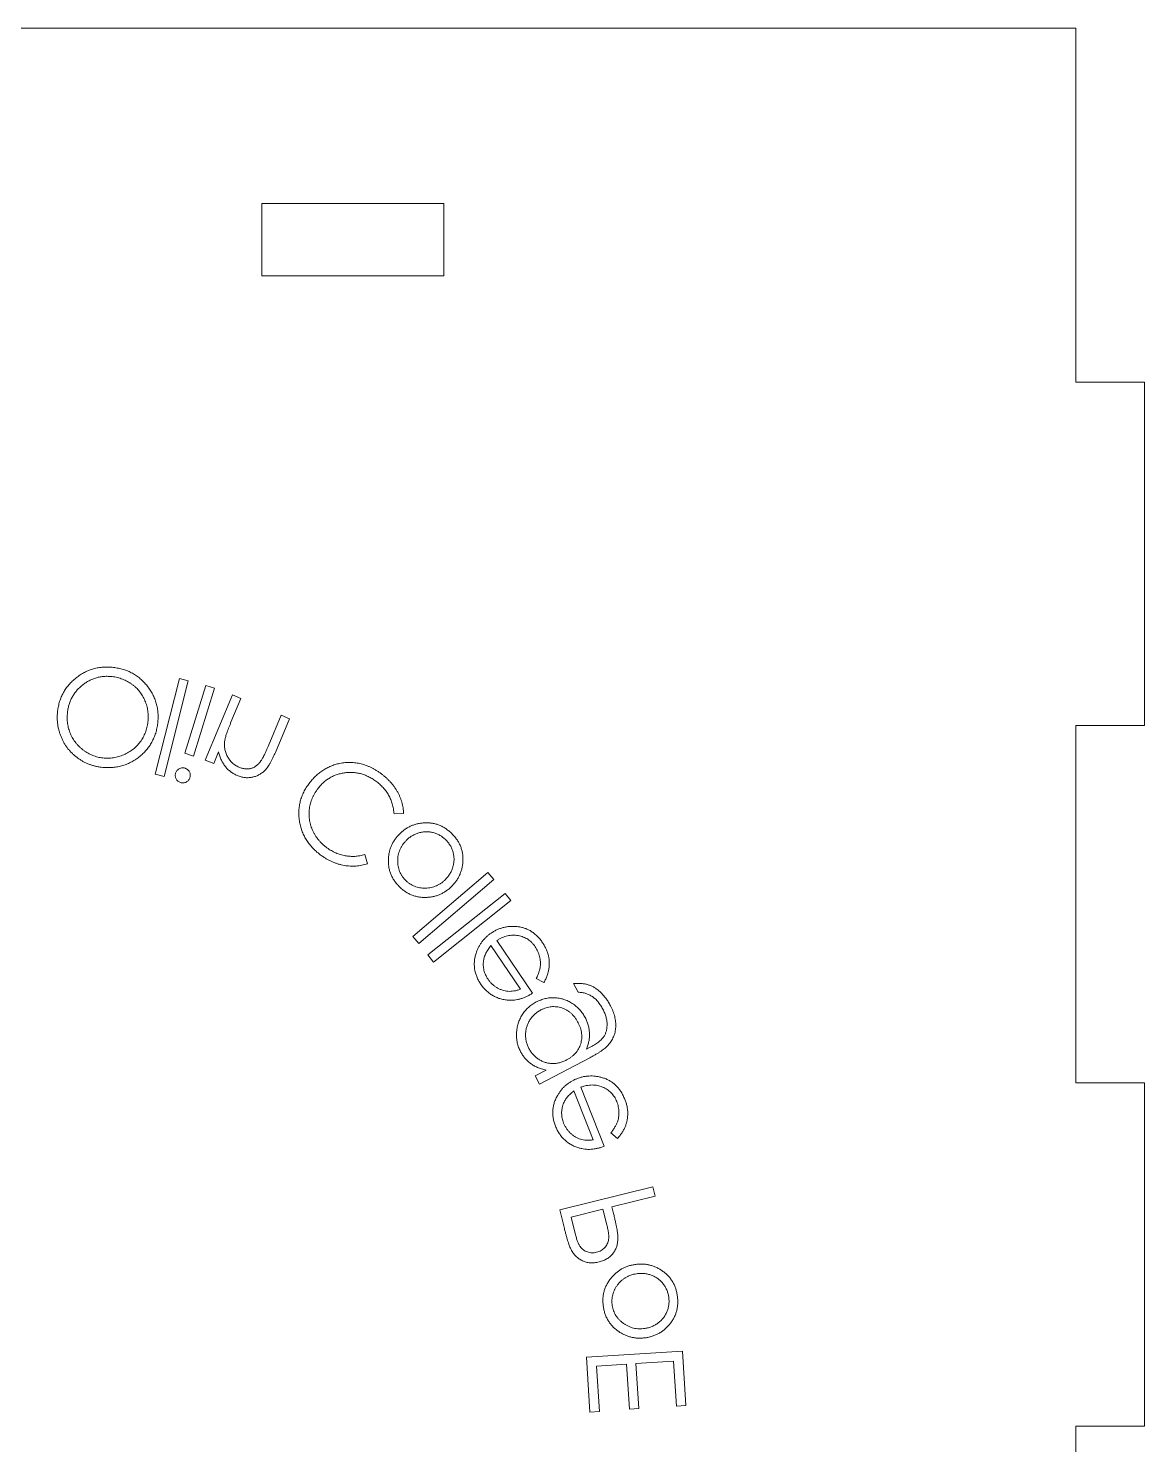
# Model space of a CAD drawing. Header units: inches. Extents: x 0 to 26.9, y 0 to 19.8.
# Drawn here: x 12.375 to 13.968, y 17.622 to 19.643 of the extents above; entities that cross this region are included whole.
import ezdxf

# ---------------------------------------------------------------- set-up
doc = ezdxf.new("R2010")
doc.units = ezdxf.units.IN
doc.header["$MEASUREMENT"] = 0

msp = doc.modelspace()

# ---------------------------------------------------------------- linework, layer by layer
at = {"color": 7, "linetype": 'Continuous', "lineweight": 15}
for p, q in [((10.8796, 19.6434), (13.8696, 19.6434)), ((13.8696, 19.1384), (13.8696, 19.6434)), ((12.9676, 19.3934), (12.7076, 19.3934)), ((12.7076, 19.3934), (12.7076, 19.2904)), ((12.9676, 19.2904), (12.9676, 19.3934)), ((12.7076, 19.2904), (12.9676, 19.2904)), ((13.9676, 19.1384), (13.8696, 19.1384)), ((13.9676, 18.6484), (13.9676, 19.1384)), ((13.8696, 18.6484), (13.9676, 18.6484)), ((13.8696, 18.1384), (13.8696, 18.6484)), ((12.5979, 18.6088), (12.6104, 18.6049)), ((13.1756, 18.189), (13.171, 18.1866)), ((13.9676, 18.1384), (13.8696, 18.1384)), ((13.9676, 17.6484), (13.9676, 18.1384)), ((13.8696, 17.6484), (13.9676, 17.6484)), ((13.8696, 17.1384), (13.8696, 17.6484))]:
    msp.add_line(p, q, dxfattribs=at)
at = {"color": 1, "linetype": 'Continuous', "lineweight": 15}
for p, q in [((12.5903, 18.7156), (12.5557, 18.579)), ((12.5684, 18.5758), (12.6029, 18.7124)), ((12.6029, 18.7124), (12.5903, 18.7156)), ((12.6277, 18.7055), (12.5979, 18.6088)), ((12.6104, 18.6049), (12.6402, 18.7016)), ((12.6402, 18.7016), (12.6277, 18.7055)), ((12.6662, 18.6921), (12.6271, 18.5991)), ((12.6638, 18.653), (12.6781, 18.6871)), ((12.6781, 18.6871), (12.6662, 18.6921)), ((12.7354, 18.663), (12.7168, 18.6186)), ((12.7272, 18.6101), (12.7473, 18.658)), ((12.7473, 18.658), (12.7354, 18.663)), ((12.6271, 18.5991), (12.6391, 18.5941)), ((12.6391, 18.5941), (12.6461, 18.6107)), ((12.5557, 18.579), (12.5684, 18.5758)), ((12.8966, 18.5224), (12.9102, 18.5227)), ((12.8586, 18.4512), (12.8547, 18.4643)), ((13.0302, 18.4387), (12.9234, 18.3471)), ((13.0387, 18.4288), (13.0302, 18.4387)), ((12.9319, 18.3372), (13.0387, 18.4288)), ((13.0552, 18.4089), (12.9446, 18.321)), ((12.9527, 18.3107), (13.0633, 18.3987)), ((13.0633, 18.3987), (13.0552, 18.4089)), ((12.9234, 18.3471), (12.9319, 18.3372)), ((13.0348, 18.3343), (13.0769, 18.2721)), ((13.0942, 18.2666), (13.0434, 18.3417)), ((12.9446, 18.321), (12.9527, 18.3107)), ((13.0994, 18.2873), (13.1103, 18.2815)), ((13.1528, 18.2804), (13.1594, 18.2678)), ((13.1042, 18.1368), (13.1759, 18.1743)), ((13.1137, 18.1566), (13.0981, 18.1484)), ((13.0981, 18.1484), (13.1042, 18.1368)), ((13.1964, 18.0479), (13.1631, 18.1323)), ((13.1531, 18.1269), (13.1807, 18.0571)), ((13.206, 18.0671), (13.2154, 18.059)), ((13.2658, 17.9902), (13.1329, 17.9571)), ((13.2691, 17.9769), (13.2658, 17.9902)), ((13.2073, 17.9615), (13.2691, 17.9769)), ((13.1329, 17.9571), (13.1395, 17.9306)), ((13.1491, 17.947), (13.1943, 17.9583)), ((13.1943, 17.9583), (13.2002, 17.9359)), ((13.2097, 17.952), (13.2073, 17.9615)), ((13.155, 17.9235), (13.1491, 17.947)), ((13.3081, 17.7557), (13.171, 17.7472)), ((13.171, 17.7472), (13.176, 17.6686)), ((13.313, 17.6778), (13.3081, 17.7557)), ((13.1854, 17.7343), (13.2282, 17.737)), ((13.1895, 17.6695), (13.1854, 17.7343)), ((13.2282, 17.737), (13.2323, 17.6727)), ((13.2417, 17.7378), (13.2954, 17.7412)), ((13.2457, 17.6736), (13.2417, 17.7378)), ((13.2954, 17.7412), (13.2995, 17.6769)), ((13.176, 17.6686), (13.1895, 17.6695)), ((13.2323, 17.6727), (13.2457, 17.6736)), ((13.2995, 17.6769), (13.313, 17.6778))]:
    msp.add_line(p, q, dxfattribs=at)
for points, knots in [([(12.4961, 18.7313), (12.4936, 18.7316), (12.4888, 18.732), (12.4815, 18.7318), (12.4745, 18.731), (12.4676, 18.7295), (12.4611, 18.7272), (12.4547, 18.7244), (12.4486, 18.7207), (12.4427, 18.7165), (12.4373, 18.7118), (12.4324, 18.7067), (12.4282, 18.7012), (12.4246, 18.6954), (12.4215, 18.6893), (12.4192, 18.6827), (12.4174, 18.6759), (12.4167, 18.6712), (12.4164, 18.6688)], [0, 0, 0, 0, 0.066102, 0.129866, 0.192529, 0.254009, 0.315165, 0.376601, 0.439404, 0.503686, 0.567914, 0.630199, 0.691145, 0.751705, 0.812033, 0.873157, 0.935789, 1, 1, 1, 1]), ([(12.4305, 18.6672), (12.4307, 18.6691), (12.4313, 18.673), (12.4328, 18.6786), (12.4347, 18.684), (12.4371, 18.689), (12.4401, 18.6938), (12.4435, 18.6982), (12.4474, 18.7024), (12.4518, 18.7062), (12.4565, 18.7096), (12.4614, 18.7125), (12.4665, 18.7148), (12.4717, 18.7166), (12.4771, 18.7179), (12.4827, 18.7186), (12.4884, 18.7187), (12.4922, 18.7184), (12.4942, 18.7182)], [0, 0, 0, 0, 0.065791, 0.129323, 0.191472, 0.252873, 0.31399, 0.375576, 0.438372, 0.502733, 0.567106, 0.629438, 0.690946, 0.751402, 0.81215, 0.873286, 0.935707, 1, 1, 1, 1]), ([(12.4942, 18.7182), (12.4955, 18.7181), (12.498, 18.7177), (12.5018, 18.7169), (12.5055, 18.7159), (12.5091, 18.7146), (12.5127, 18.7131), (12.516, 18.7114), (12.5194, 18.7095), (12.5225, 18.7072), (12.5256, 18.7049), (12.5284, 18.7024), (12.531, 18.6997), (12.5334, 18.6968), (12.5357, 18.6938), (12.5377, 18.6907), (12.5395, 18.6873), (12.5411, 18.6839), (12.5425, 18.6803), (12.5436, 18.6767), (12.5445, 18.673), (12.5452, 18.6692), (12.5456, 18.6654), (12.5457, 18.6615), (12.5456, 18.6575), (12.5454, 18.6549), (12.5452, 18.6535)], [0, 0, 0, 0, 0.042786, 0.085123, 0.126595, 0.168008, 0.209471, 0.250978, 0.292567, 0.334604, 0.376376, 0.417902, 0.458546, 0.499078, 0.539752, 0.580516, 0.621357, 0.662857, 0.704409, 0.745861, 0.787351, 0.828668, 0.870539, 0.913146, 0.956011, 1, 1, 1, 1]), ([(12.5593, 18.6519), (12.5595, 18.6544), (12.5599, 18.6592), (12.5597, 18.6664), (12.5589, 18.6733), (12.5573, 18.6801), (12.5551, 18.6866), (12.5522, 18.693), (12.5486, 18.6991), (12.5443, 18.7049), (12.5396, 18.7104), (12.5345, 18.7153), (12.529, 18.7195), (12.5231, 18.7231), (12.5169, 18.7262), (12.5103, 18.7285), (12.5033, 18.7303), (12.4985, 18.731), (12.4961, 18.7313)], [0, 0, 0, 0, 0.065264, 0.128305, 0.190124, 0.251198, 0.311948, 0.373268, 0.435833, 0.500063, 0.564415, 0.626839, 0.688158, 0.74888, 0.809797, 0.871579, 0.934872, 1, 1, 1, 1]), ([(12.4164, 18.6688), (12.4162, 18.6671), (12.4159, 18.6639), (12.4159, 18.6591), (12.416, 18.6544), (12.4165, 18.6497), (12.4174, 18.645), (12.4185, 18.6404), (12.42, 18.6359), (12.4217, 18.6314), (12.4237, 18.6271), (12.4259, 18.623), (12.4284, 18.619), (12.4312, 18.6153), (12.4342, 18.6117), (12.4374, 18.6084), (12.4409, 18.6053), (12.4445, 18.6023), (12.4484, 18.5997), (12.4524, 18.5972), (12.4565, 18.5951), (12.4607, 18.5933), (12.4651, 18.5918), (12.4696, 18.5905), (12.4741, 18.5895), (12.4773, 18.5891), (12.4788, 18.5889)], [0, 0, 0, 0, 0.043261, 0.085786, 0.127876, 0.169822, 0.211596, 0.253512, 0.295525, 0.338014, 0.380405, 0.422189, 0.463547, 0.504479, 0.545543, 0.586539, 0.627946, 0.669758, 0.711384, 0.752864, 0.793759, 0.834603, 0.875492, 0.916407, 0.958013, 1, 1, 1, 1]), ([(12.481, 18.6021), (12.4797, 18.6023), (12.4773, 18.6026), (12.4736, 18.6034), (12.47, 18.6044), (12.4665, 18.6057), (12.4631, 18.6072), (12.4598, 18.6089), (12.4565, 18.6109), (12.4533, 18.6132), (12.4503, 18.6156), (12.4475, 18.6181), (12.4448, 18.6208), (12.4424, 18.6237), (12.4401, 18.6267), (12.4381, 18.6299), (12.4363, 18.6332), (12.4347, 18.6367), (12.4333, 18.6402), (12.4321, 18.6439), (12.4312, 18.6476), (12.4306, 18.6514), (12.4302, 18.6552), (12.43, 18.6592), (12.4301, 18.6631), (12.4304, 18.6658), (12.4305, 18.6672)], [0, 0, 0, 0, 0.041133, 0.081834, 0.122302, 0.162985, 0.203542, 0.244634, 0.286293, 0.328615, 0.371088, 0.41293, 0.454155, 0.495275, 0.536114, 0.577256, 0.618463, 0.660133, 0.702023, 0.743643, 0.785436, 0.827317, 0.869358, 0.912138, 0.955534, 1, 1, 1, 1]), ([(12.4788, 18.5889), (12.4814, 18.5887), (12.4863, 18.5882), (12.4937, 18.5884), (12.5008, 18.5892), (12.5077, 18.5907), (12.5144, 18.5929), (12.5208, 18.5958), (12.527, 18.5994), (12.5328, 18.6035), (12.5382, 18.6083), (12.5431, 18.6134), (12.5474, 18.6189), (12.551, 18.6248), (12.554, 18.631), (12.5565, 18.6377), (12.5582, 18.6447), (12.5589, 18.6495), (12.5593, 18.6519)], [0, 0, 0, 0, 0.066621, 0.131023, 0.193647, 0.255153, 0.316302, 0.377689, 0.43986, 0.503302, 0.566872, 0.628519, 0.689382, 0.749701, 0.810299, 0.871788, 0.934982, 1, 1, 1, 1]), ([(12.5452, 18.6535), (12.5451, 18.6522), (12.5447, 18.6496), (12.5439, 18.6457), (12.5429, 18.642), (12.5417, 18.6384), (12.5402, 18.6349), (12.5385, 18.6315), (12.5366, 18.6283), (12.5344, 18.6251), (12.5321, 18.6222), (12.5296, 18.6194), (12.5269, 18.6168), (12.524, 18.6144), (12.521, 18.6122), (12.5178, 18.6101), (12.5144, 18.6083), (12.5109, 18.6066), (12.5072, 18.6052), (12.5036, 18.604), (12.4998, 18.603), (12.4961, 18.6024), (12.4924, 18.6019), (12.4886, 18.6017), (12.4848, 18.6018), (12.4822, 18.602), (12.481, 18.6021)], [0, 0, 0, 0, 0.043856, 0.086668, 0.128906, 0.170748, 0.212078, 0.253019, 0.294198, 0.335339, 0.376459, 0.417213, 0.457928, 0.49862, 0.539651, 0.581214, 0.623068, 0.666002, 0.708895, 0.751336, 0.792992, 0.834312, 0.875594, 0.916709, 0.958267, 1, 1, 1, 1]), ([(12.6549, 18.6269), (12.655, 18.6276), (12.6553, 18.6291), (12.6559, 18.6315), (12.6567, 18.6343), (12.6577, 18.6374), (12.659, 18.6408), (12.6604, 18.6446), (12.662, 18.6487), (12.6632, 18.6515), (12.6638, 18.653)], [0, 0, 0, 0, 0.076915, 0.167209, 0.27075, 0.389393, 0.520998, 0.666546, 0.825595, 1, 1, 1, 1]), ([(12.6752, 18.589), (12.6743, 18.5894), (12.6725, 18.5902), (12.67, 18.5917), (12.6677, 18.5933), (12.6656, 18.5952), (12.6636, 18.5972), (12.6618, 18.5994), (12.6602, 18.6018), (12.6587, 18.6044), (12.6574, 18.6071), (12.6564, 18.6098), (12.6556, 18.6126), (12.6549, 18.6154), (12.6546, 18.6183), (12.6544, 18.6211), (12.6546, 18.624), (12.6548, 18.626), (12.6549, 18.6269)], [0, 0, 0, 0, 0.063142, 0.124609, 0.185901, 0.246481, 0.307423, 0.369194, 0.431768, 0.49654, 0.561727, 0.625426, 0.6877, 0.749699, 0.811594, 0.873811, 0.936357, 1, 1, 1, 1]), ([(12.7168, 18.6186), (12.7162, 18.6173), (12.7152, 18.6149), (12.7136, 18.6114), (12.7122, 18.6083), (12.7109, 18.6055), (12.7096, 18.6031), (12.7085, 18.601), (12.7074, 18.5992), (12.7067, 18.5982), (12.7064, 18.5978)], [0, 0, 0, 0, 0.179231, 0.342196, 0.489356, 0.622539, 0.739607, 0.840999, 0.92763, 1, 1, 1, 1]), ([(12.6461, 18.6107), (12.6466, 18.6087), (12.6477, 18.6048), (12.65, 18.5992), (12.6527, 18.5942), (12.6558, 18.5897), (12.6594, 18.5857), (12.6635, 18.5823), (12.668, 18.5793), (12.6712, 18.5778), (12.6729, 18.577)], [0, 0, 0, 0, 0.140639, 0.273097, 0.399953, 0.521779, 0.640843, 0.759117, 0.877744, 1, 1, 1, 1]), ([(12.6729, 18.577), (12.6746, 18.5764), (12.678, 18.5751), (12.6833, 18.5741), (12.6885, 18.5738), (12.6937, 18.5744), (12.6986, 18.5757), (12.7033, 18.5777), (12.7077, 18.5804), (12.7111, 18.5832), (12.7136, 18.5859), (12.7155, 18.5883), (12.7174, 18.5911), (12.7194, 18.5941), (12.7213, 18.5976), (12.7233, 18.6015), (12.7252, 18.6057), (12.7265, 18.6086), (12.7272, 18.6101)], [0, 0, 0, 0, 0.07603, 0.149198, 0.220666, 0.292344, 0.363359, 0.433365, 0.50328, 0.57514, 0.61367, 0.655891, 0.702091, 0.753034, 0.80791, 0.867336, 0.931268, 1, 1, 1, 1]), ([(12.7064, 18.5978), (12.7059, 18.5971), (12.7049, 18.5958), (12.7033, 18.594), (12.7017, 18.5924), (12.6999, 18.591), (12.6982, 18.5897), (12.6963, 18.5887), (12.6945, 18.5878), (12.6925, 18.5872), (12.6905, 18.5868), (12.6885, 18.5865), (12.6864, 18.5864), (12.6842, 18.5866), (12.682, 18.5869), (12.6798, 18.5874), (12.6775, 18.5881), (12.6759, 18.5887), (12.6752, 18.589)], [0, 0, 0, 0, 0.070655, 0.138414, 0.202904, 0.265301, 0.325852, 0.384662, 0.442682, 0.499673, 0.557244, 0.614899, 0.673751, 0.734276, 0.79629, 0.861603, 0.929072, 1, 1, 1, 1]), ([(12.5848, 18.5805), (12.5846, 18.5798), (12.5843, 18.5784), (12.5843, 18.5763), (12.5847, 18.5742), (12.5855, 18.5722), (12.5867, 18.5704), (12.5881, 18.5689), (12.5899, 18.5678), (12.5912, 18.5673), (12.5918, 18.567)], [0, 0, 0, 0, 0.1277978, 0.2504944, 0.3744643, 0.5035267, 0.6313244, 0.7534289, 0.874684, 1, 1, 1, 1]), ([(12.5982, 18.5876), (12.5975, 18.5878), (12.5961, 18.5881), (12.594, 18.5881), (12.592, 18.5877), (12.59, 18.5868), (12.5882, 18.5857), (12.5867, 18.5842), (12.5855, 18.5825), (12.585, 18.5812), (12.5848, 18.5805)], [0, 0, 0, 0, 0.1262243, 0.2471888, 0.3705699, 0.4993225, 0.627696, 0.7503504, 0.8737864, 1, 1, 1, 1]), ([(12.6053, 18.5742), (12.6055, 18.5749), (12.6058, 18.5762), (12.6058, 18.5783), (12.6054, 18.5804), (12.6046, 18.5823), (12.6034, 18.5841), (12.6019, 18.5857), (12.6001, 18.5868), (12.5988, 18.5873), (12.5982, 18.5876)], [0, 0, 0, 0, 0.126178, 0.247859, 0.370581, 0.497268, 0.626468, 0.750071, 0.872859, 1, 1, 1, 1]), ([(12.8172, 18.5939), (12.815, 18.5934), (12.8108, 18.5922), (12.8047, 18.5899), (12.7989, 18.587), (12.7933, 18.5835), (12.7881, 18.5795), (12.7832, 18.575), (12.7785, 18.57), (12.7757, 18.5663), (12.7743, 18.5644)], [0, 0, 0, 0, 0.124564, 0.247079, 0.369111, 0.490735, 0.614056, 0.738948, 0.867537, 1, 1, 1, 1]), ([(12.7868, 18.5569), (12.788, 18.5585), (12.7905, 18.5618), (12.7946, 18.5661), (12.799, 18.5699), (12.8037, 18.5731), (12.8087, 18.5759), (12.814, 18.5781), (12.8195, 18.5798), (12.8253, 18.5809), (12.8312, 18.5816), (12.8371, 18.5815), (12.8429, 18.581), (12.8486, 18.5798), (12.8543, 18.578), (12.8598, 18.5756), (12.8653, 18.5727), (12.8688, 18.5703), (12.8705, 18.569)], [0, 0, 0, 0, 0.065282, 0.128041, 0.189247, 0.249423, 0.309319, 0.369583, 0.430558, 0.49318, 0.556229, 0.618025, 0.67912, 0.740549, 0.802801, 0.866237, 0.931853, 1, 1, 1, 1]), ([(12.8775, 18.5801), (12.8763, 18.581), (12.8739, 18.5827), (12.8702, 18.585), (12.8665, 18.5871), (12.8628, 18.5889), (12.859, 18.5906), (12.8553, 18.592), (12.8515, 18.5932), (12.8478, 18.5942), (12.844, 18.5949), (12.8402, 18.5954), (12.8364, 18.5958), (12.8326, 18.5959), (12.8287, 18.5957), (12.8249, 18.5953), (12.821, 18.5948), (12.8185, 18.5942), (12.8172, 18.5939)], [0, 0, 0, 0, 0.06969, 0.13747, 0.203809, 0.269148, 0.332727, 0.395038, 0.456529, 0.517368, 0.577513, 0.63757, 0.697158, 0.756846, 0.816692, 0.877342, 0.938248, 1, 1, 1, 1]), ([(12.9102, 18.5227), (12.9101, 18.5241), (12.9099, 18.5268), (12.9094, 18.5309), (12.9086, 18.5349), (12.9076, 18.5389), (12.9063, 18.5428), (12.9049, 18.5467), (12.9032, 18.5505), (12.9012, 18.5542), (12.899, 18.5578), (12.8966, 18.5614), (12.894, 18.5648), (12.8911, 18.5681), (12.888, 18.5713), (12.8848, 18.5744), (12.8812, 18.5773), (12.8787, 18.5792), (12.8775, 18.5801)], [0, 0, 0, 0, 0.060723, 0.120658, 0.180469, 0.240302, 0.299971, 0.360109, 0.420885, 0.482592, 0.544513, 0.606925, 0.67017, 0.733808, 0.798185, 0.86421, 0.931562, 1, 1, 1, 1]), ([(12.5918, 18.567), (12.5925, 18.5668), (12.5939, 18.5665), (12.596, 18.5665), (12.5981, 18.5669), (12.6001, 18.5677), (12.6019, 18.5689), (12.6034, 18.5704), (12.6046, 18.5722), (12.6051, 18.5735), (12.6053, 18.5742)], [0, 0, 0, 0, 0.127135, 0.249195, 0.371364, 0.499757, 0.628399, 0.751153, 0.873409, 1, 1, 1, 1]), ([(12.7743, 18.5644), (12.7729, 18.5624), (12.7701, 18.5583), (12.7668, 18.552), (12.7641, 18.5455), (12.7622, 18.5388), (12.761, 18.532), (12.7605, 18.525), (12.7607, 18.5179), (12.7616, 18.5107), (12.7632, 18.5036), (12.7655, 18.4968), (12.7684, 18.4903), (12.7719, 18.4841), (12.7762, 18.4783), (12.7811, 18.4728), (12.7865, 18.4676), (12.7906, 18.4645), (12.7927, 18.4629)], [0, 0, 0, 0, 0.0644979, 0.1265443, 0.1874052, 0.2473752, 0.3071157, 0.3676093, 0.4288842, 0.4921555, 0.5555008, 0.61758, 0.6792321, 0.7406713, 0.8029847, 0.8665594, 0.9321924, 1, 1, 1, 1]), ([(12.8008, 18.4739), (12.7997, 18.4747), (12.7975, 18.4763), (12.7945, 18.4789), (12.7917, 18.4817), (12.7891, 18.4847), (12.7866, 18.4878), (12.7845, 18.4911), (12.7824, 18.4945), (12.7806, 18.4981), (12.7791, 18.5017), (12.7778, 18.5054), (12.7767, 18.5091), (12.776, 18.5129), (12.7754, 18.5166), (12.7752, 18.5204), (12.7752, 18.5242), (12.7754, 18.528), (12.7759, 18.5318), (12.7767, 18.5356), (12.7777, 18.5393), (12.779, 18.5429), (12.7806, 18.5465), (12.7824, 18.5501), (12.7845, 18.5535), (12.786, 18.5558), (12.7868, 18.5569)], [0, 0, 0, 0, 0.043339, 0.086256, 0.12842, 0.170534, 0.21234, 0.254097, 0.296437, 0.338888, 0.381328, 0.423039, 0.463903, 0.504414, 0.544739, 0.585058, 0.625646, 0.666225, 0.707076, 0.74788, 0.788528, 0.82977, 0.871162, 0.913322, 0.956234, 1, 1, 1, 1]), ([(12.8705, 18.569), (12.8724, 18.5676), (12.8761, 18.5648), (12.881, 18.5599), (12.8853, 18.5546), (12.8889, 18.549), (12.8918, 18.5429), (12.8941, 18.5364), (12.8957, 18.5295), (12.8963, 18.5248), (12.8966, 18.5224)], [0, 0, 0, 0, 0.12872, 0.253063, 0.374921, 0.4956, 0.61711, 0.740653, 0.867693, 1, 1, 1, 1]), ([(12.9789, 18.4941), (12.9776, 18.4954), (12.9748, 18.498), (12.9704, 18.5013), (12.9659, 18.5041), (12.9611, 18.5062), (12.9562, 18.5079), (12.9512, 18.509), (12.946, 18.5096), (12.9407, 18.5096), (12.9354, 18.5092), (12.9303, 18.5083), (12.9254, 18.5069), (12.9207, 18.5052), (12.9162, 18.5029), (12.9119, 18.5002), (12.9079, 18.4971), (12.9054, 18.4947), (12.9041, 18.4935)], [0, 0, 0, 0, 0.068381, 0.133988, 0.197631, 0.259805, 0.321366, 0.383265, 0.445667, 0.509561, 0.573256, 0.635288, 0.696139, 0.75592, 0.815873, 0.876156, 0.937191, 1, 1, 1, 1]), ([(12.9138, 18.4844), (12.9151, 18.4856), (12.9177, 18.4881), (12.9222, 18.4911), (12.9269, 18.4935), (12.9319, 18.4953), (12.9371, 18.4965), (12.9423, 18.497), (12.9475, 18.4967), (12.9525, 18.4957), (12.9574, 18.494), (12.962, 18.4918), (12.9664, 18.4889), (12.9689, 18.4865), (12.9702, 18.4853)], [0, 0, 0, 0, 0.086184, 0.170435, 0.254656, 0.33989, 0.424604, 0.506922, 0.588333, 0.66995, 0.751863, 0.83314, 0.915459, 1, 1, 1, 1]), ([(12.9041, 18.4935), (12.903, 18.4923), (12.9006, 18.4898), (12.8976, 18.4857), (12.8949, 18.4815), (12.8928, 18.4771), (12.891, 18.4725), (12.8897, 18.4677), (12.8888, 18.4628), (12.8886, 18.4594), (12.8884, 18.4577)], [0, 0, 0, 0, 0.129311, 0.255555, 0.379335, 0.501179, 0.623744, 0.74662, 0.871736, 1, 1, 1, 1]), ([(12.9131, 18.4274), (12.9122, 18.4283), (12.9104, 18.4302), (12.908, 18.4333), (12.906, 18.4366), (12.9044, 18.4401), (12.9032, 18.4437), (12.9023, 18.4475), (12.9018, 18.4514), (12.9016, 18.4555), (12.9018, 18.4596), (12.9024, 18.4636), (12.9034, 18.4674), (12.9047, 18.4711), (12.9065, 18.4747), (12.9085, 18.4781), (12.911, 18.4813), (12.9129, 18.4833), (12.9138, 18.4844)], [0, 0, 0, 0, 0.062971, 0.124072, 0.184614, 0.244305, 0.30439, 0.365508, 0.427782, 0.492728, 0.557807, 0.620997, 0.68326, 0.745181, 0.807157, 0.870027, 0.93401, 1, 1, 1, 1]), ([(12.9702, 18.4853), (12.9715, 18.484), (12.9739, 18.4815), (12.9768, 18.4772), (12.9791, 18.4726), (12.9808, 18.4677), (12.9819, 18.4627), (12.9822, 18.4576), (12.9819, 18.4524), (12.9807, 18.4472), (12.979, 18.4421), (12.9766, 18.4373), (12.9737, 18.4329), (12.9713, 18.4302), (12.97, 18.4289)], [0, 0, 0, 0, 0.084377, 0.166365, 0.247891, 0.329842, 0.41168, 0.492598, 0.575036, 0.659746, 0.745195, 0.829277, 0.91384, 1, 1, 1, 1]), ([(12.9793, 18.4194), (12.9805, 18.4207), (12.9828, 18.4232), (12.9859, 18.4273), (12.9885, 18.4316), (12.9907, 18.4361), (12.9924, 18.4409), (12.9937, 18.4458), (12.9945, 18.4509), (12.9949, 18.4562), (12.9948, 18.4615), (12.9942, 18.4667), (12.993, 18.4717), (12.9912, 18.4766), (12.989, 18.4813), (12.9862, 18.4858), (12.9828, 18.4901), (12.9803, 18.4928), (12.9789, 18.4941)], [0, 0, 0, 0, 0.062847, 0.124033, 0.18435, 0.244229, 0.304119, 0.364984, 0.427263, 0.491142, 0.555105, 0.617762, 0.679518, 0.741142, 0.803268, 0.866583, 0.931938, 1, 1, 1, 1]), ([(12.7927, 18.4629), (12.794, 18.462), (12.7966, 18.4602), (12.8006, 18.4578), (12.8046, 18.4556), (12.8087, 18.4537), (12.8128, 18.4521), (12.8169, 18.4507), (12.8211, 18.4496), (12.8254, 18.4487), (12.8296, 18.4481), (12.8338, 18.4478), (12.8381, 18.4477), (12.8422, 18.4479), (12.8464, 18.4483), (12.8505, 18.449), (12.8546, 18.4499), (12.8572, 18.4508), (12.8586, 18.4512)], [0, 0, 0, 0, 0.068267, 0.135296, 0.200716, 0.265287, 0.329216, 0.392163, 0.454359, 0.516584, 0.578176, 0.639359, 0.699616, 0.759422, 0.819217, 0.879055, 0.939243, 1, 1, 1, 1]), ([(12.8547, 18.4643), (12.8535, 18.464), (12.8512, 18.4633), (12.8476, 18.4626), (12.8441, 18.462), (12.8406, 18.4617), (12.8371, 18.4616), (12.8337, 18.4617), (12.8302, 18.462), (12.8268, 18.4625), (12.8234, 18.4632), (12.82, 18.4641), (12.8167, 18.4653), (12.8134, 18.4666), (12.8102, 18.4681), (12.807, 18.4698), (12.8039, 18.4717), (12.8018, 18.4731), (12.8008, 18.4739)], [0, 0, 0, 0, 0.064308, 0.12789, 0.190089, 0.252016, 0.313269, 0.374342, 0.435768, 0.49688, 0.558347, 0.619713, 0.68118, 0.743631, 0.806228, 0.869865, 0.934058, 1, 1, 1, 1]), ([(12.8884, 18.4577), (12.8884, 18.4558), (12.8884, 18.4521), (12.8889, 18.4467), (12.8901, 18.4414), (12.8918, 18.4364), (12.894, 18.4315), (12.8969, 18.4269), (12.9002, 18.4224), (12.9028, 18.4197), (12.9042, 18.4183)], [0, 0, 0, 0, 0.128687, 0.253413, 0.375636, 0.496321, 0.618331, 0.741878, 0.868672, 1, 1, 1, 1]), ([(12.9042, 18.4183), (12.9056, 18.417), (12.9083, 18.4144), (12.9128, 18.4112), (12.9175, 18.4084), (12.9223, 18.4062), (12.9274, 18.4046), (12.9326, 18.4035), (12.9381, 18.403), (12.9418, 18.4031), (12.9436, 18.4032)], [0, 0, 0, 0, 0.13127, 0.257777, 0.381348, 0.503137, 0.624071, 0.746656, 0.871464, 1, 1, 1, 1]), ([(12.97, 18.4289), (12.969, 18.4279), (12.9671, 18.426), (12.9638, 18.4235), (12.9604, 18.4214), (12.9569, 18.4197), (12.9532, 18.4183), (12.9494, 18.4172), (12.9454, 18.4166), (12.9413, 18.4164), (12.9373, 18.4164), (12.9333, 18.4169), (12.9295, 18.4177), (12.9259, 18.4189), (12.9224, 18.4205), (12.9191, 18.4224), (12.916, 18.4247), (12.9141, 18.4265), (12.9131, 18.4274)], [0, 0, 0, 0, 0.066413, 0.130284, 0.19291, 0.255165, 0.316853, 0.379388, 0.442877, 0.507954, 0.573012, 0.635516, 0.69647, 0.756488, 0.816212, 0.876293, 0.937635, 1, 1, 1, 1]), ([(12.9436, 18.4032), (12.9453, 18.4033), (12.9487, 18.4036), (12.9536, 18.4045), (12.9584, 18.4059), (12.963, 18.4078), (12.9674, 18.41), (12.9715, 18.4127), (12.9756, 18.4158), (12.978, 18.4182), (12.9793, 18.4194)], [0, 0, 0, 0, 0.12784, 0.252908, 0.375665, 0.498148, 0.620075, 0.744063, 0.870328, 1, 1, 1, 1]), ([(13.1084, 18.3385), (13.1073, 18.3401), (13.105, 18.3433), (13.1012, 18.3475), (13.0971, 18.3513), (13.0928, 18.3544), (13.0883, 18.357), (13.0836, 18.3591), (13.0786, 18.3605), (13.0734, 18.3614), (13.0682, 18.3618), (13.0631, 18.3618), (13.0581, 18.3613), (13.0532, 18.3604), (13.0485, 18.359), (13.044, 18.3572), (13.0395, 18.3551), (13.0367, 18.3532), (13.0353, 18.3523)], [0, 0, 0, 0, 0.07208, 0.140613, 0.206224, 0.269941, 0.332237, 0.393955, 0.45594, 0.519371, 0.582315, 0.643604, 0.703687, 0.762581, 0.821434, 0.880101, 0.939298, 1, 1, 1, 1]), ([(13.0353, 18.3523), (13.034, 18.3514), (13.0315, 18.3496), (13.028, 18.3466), (13.0248, 18.3433), (13.0219, 18.3398), (13.0193, 18.336), (13.0171, 18.3321), (13.0151, 18.3279), (13.0141, 18.3249), (13.0135, 18.3234)], [0, 0, 0, 0, 0.128441, 0.254042, 0.377262, 0.500654, 0.62347, 0.746643, 0.871887, 1, 1, 1, 1]), ([(13.0242, 18.3129), (13.0243, 18.3137), (13.0246, 18.3155), (13.0253, 18.3181), (13.0263, 18.3208), (13.0275, 18.3235), (13.029, 18.3262), (13.0307, 18.3289), (13.0326, 18.3317), (13.0341, 18.3334), (13.0348, 18.3343)], [0, 0, 0, 0, 0.109085, 0.221257, 0.337368, 0.458074, 0.584066, 0.717039, 0.854987, 1, 1, 1, 1]), ([(13.0434, 18.3417), (13.0447, 18.3425), (13.0471, 18.3439), (13.0508, 18.3457), (13.0546, 18.3472), (13.0583, 18.3483), (13.0621, 18.3489), (13.0659, 18.3492), (13.0698, 18.3491), (13.0736, 18.3486), (13.0774, 18.3478), (13.0809, 18.3466), (13.0843, 18.3452), (13.0875, 18.3434), (13.0904, 18.3412), (13.0931, 18.3387), (13.0957, 18.3359), (13.0972, 18.3338), (13.098, 18.3327)], [0, 0, 0, 0, 0.0699729, 0.1371977, 0.2018636, 0.2657459, 0.3279008, 0.3898034, 0.4514591, 0.514478, 0.5771473, 0.6377262, 0.6968976, 0.7561299, 0.8153419, 0.8751625, 0.9364658, 1, 1, 1, 1]), ([(13.1103, 18.2815), (13.1112, 18.2832), (13.1129, 18.2865), (13.115, 18.2916), (13.1165, 18.2965), (13.1175, 18.3013), (13.118, 18.3061), (13.1181, 18.3108), (13.1177, 18.3154), (13.1168, 18.3201), (13.1155, 18.3247), (13.1136, 18.3293), (13.1113, 18.334), (13.1094, 18.3369), (13.1084, 18.3385)], [0, 0, 0, 0, 0.095505, 0.185624, 0.27053, 0.351379, 0.429861, 0.507764, 0.585095, 0.663018, 0.742258, 0.824441, 0.910335, 1, 1, 1, 1]), ([(13.0135, 18.3234), (13.013, 18.3215), (13.0119, 18.3178), (13.0111, 18.3121), (13.0109, 18.3065), (13.0114, 18.3009), (13.0125, 18.2954), (13.0144, 18.2901), (13.0169, 18.2847), (13.019, 18.2814), (13.0201, 18.2796)], [0, 0, 0, 0, 0.128907, 0.253497, 0.374931, 0.495562, 0.616358, 0.7399, 0.866997, 1, 1, 1, 1]), ([(13.098, 18.3327), (13.0986, 18.3316), (13.1, 18.3295), (13.1017, 18.3261), (13.1031, 18.3225), (13.1042, 18.3188), (13.1049, 18.3151), (13.1054, 18.3115), (13.1055, 18.308), (13.1052, 18.3045), (13.1045, 18.3008), (13.1033, 18.2967), (13.1016, 18.2921), (13.1002, 18.289), (13.0994, 18.2873)], [0, 0, 0, 0, 0.079944, 0.15922, 0.239198, 0.319735, 0.399244, 0.474877, 0.548267, 0.619597, 0.696065, 0.784165, 0.885722, 1, 1, 1, 1]), ([(13.0306, 18.2864), (13.0299, 18.2875), (13.0286, 18.2895), (13.027, 18.2926), (13.0257, 18.2959), (13.0248, 18.2992), (13.0241, 18.3025), (13.0238, 18.3059), (13.0238, 18.3094), (13.024, 18.3117), (13.0242, 18.3129)], [0, 0, 0, 0, 0.130493, 0.258377, 0.382526, 0.504713, 0.627381, 0.749772, 0.873874, 1, 1, 1, 1]), ([(13.0201, 18.2796), (13.0213, 18.2779), (13.0237, 18.2746), (13.0279, 18.2702), (13.0323, 18.2663), (13.0371, 18.2631), (13.0422, 18.2605), (13.0476, 18.2585), (13.0534, 18.2571), (13.0574, 18.2567), (13.0594, 18.2565)], [0, 0, 0, 0, 0.133296, 0.26041, 0.38386, 0.504939, 0.625068, 0.746487, 0.870927, 1, 1, 1, 1]), ([(13.0769, 18.2721), (13.0753, 18.2716), (13.0722, 18.2705), (13.0675, 18.2695), (13.0631, 18.269), (13.059, 18.269), (13.0549, 18.2696), (13.051, 18.2707), (13.0471, 18.2723), (13.0432, 18.2743), (13.0396, 18.2768), (13.0362, 18.2796), (13.0331, 18.2828), (13.0314, 18.2852), (13.0306, 18.2864)], [0, 0, 0, 0, 0.097116, 0.187195, 0.27039, 0.348502, 0.423968, 0.501483, 0.581103, 0.664344, 0.74849, 0.831976, 0.915646, 1, 1, 1, 1]), ([(13.2053, 18.2486), (13.2043, 18.2505), (13.2023, 18.2541), (13.1989, 18.2591), (13.1952, 18.2637), (13.1913, 18.2677), (13.1872, 18.2712), (13.1831, 18.2741), (13.1789, 18.2764), (13.1745, 18.2782), (13.1698, 18.2795), (13.1647, 18.2802), (13.1589, 18.2806), (13.1549, 18.2804), (13.1528, 18.2804)], [0, 0, 0, 0, 0.097336, 0.189803, 0.278779, 0.364462, 0.446087, 0.52269, 0.595854, 0.665701, 0.737586, 0.816832, 0.904102, 1, 1, 1, 1]), ([(13.0594, 18.2565), (13.0609, 18.2564), (13.0638, 18.2563), (13.0682, 18.2566), (13.0726, 18.2572), (13.0769, 18.2583), (13.0813, 18.2598), (13.0856, 18.2616), (13.09, 18.2639), (13.0928, 18.2657), (13.0942, 18.2666)], [0, 0, 0, 0, 0.118687, 0.23769, 0.357265, 0.478361, 0.602373, 0.730246, 0.862201, 1, 1, 1, 1]), ([(13.0994, 18.2539), (13.0984, 18.2533), (13.0963, 18.2522), (13.0935, 18.2503), (13.0907, 18.2483), (13.0881, 18.246), (13.0857, 18.2437), (13.0834, 18.2411), (13.0813, 18.2384), (13.0793, 18.2355), (13.0775, 18.2325), (13.076, 18.2294), (13.0746, 18.2263), (13.0735, 18.223), (13.0726, 18.2197), (13.0719, 18.2163), (13.0715, 18.2129), (13.0712, 18.2093), (13.0712, 18.2058), (13.0714, 18.2024), (13.0717, 18.199), (13.0724, 18.1956), (13.0732, 18.1923), (13.0743, 18.1891), (13.0755, 18.186), (13.0766, 18.184), (13.0771, 18.1829)], [0, 0, 0, 0, 0.042307, 0.08414, 0.125786, 0.166888, 0.208056, 0.249472, 0.291318, 0.333434, 0.375656, 0.417537, 0.458834, 0.500432, 0.541982, 0.583457, 0.625911, 0.668617, 0.711447, 0.753368, 0.79481, 0.835937, 0.876907, 0.917752, 0.958542, 1, 1, 1, 1]), ([(13.1693, 18.2316), (13.1687, 18.2326), (13.1676, 18.2347), (13.1657, 18.2375), (13.1637, 18.2403), (13.1615, 18.2429), (13.1591, 18.2453), (13.1565, 18.2476), (13.1538, 18.2497), (13.1509, 18.2517), (13.1479, 18.2536), (13.1449, 18.2551), (13.1418, 18.2565), (13.1386, 18.2577), (13.1354, 18.2586), (13.1321, 18.2593), (13.1288, 18.2597), (13.1255, 18.26), (13.1221, 18.26), (13.1188, 18.2598), (13.1154, 18.2594), (13.1122, 18.2587), (13.1089, 18.2578), (13.1057, 18.2567), (13.1025, 18.2554), (13.1004, 18.2544), (13.0994, 18.2539)], [0, 0, 0, 0, 0.0424776, 0.0847815, 0.1264664, 0.1683577, 0.2099878, 0.2519118, 0.2945653, 0.337491, 0.3805019, 0.4224259, 0.464056, 0.5049663, 0.5460105, 0.586753, 0.6277177, 0.6689327, 0.7099978, 0.7509081, 0.7918338, 0.8327092, 0.8737353, 0.9150389, 0.9573211, 1, 1, 1, 1]), ([(13.1594, 18.2678), (13.1613, 18.2677), (13.165, 18.2674), (13.1703, 18.2661), (13.1752, 18.2642), (13.1789, 18.262), (13.1817, 18.2599), (13.1838, 18.2582), (13.1857, 18.2562), (13.1876, 18.2541), (13.1894, 18.2517), (13.1912, 18.2492), (13.1929, 18.2465), (13.1939, 18.2446), (13.1944, 18.2436)], [0, 0, 0, 0, 0.12594, 0.245646, 0.361985, 0.476874, 0.535393, 0.595431, 0.656669, 0.720585, 0.786403, 0.854788, 0.925931, 1, 1, 1, 1]), ([(13.089, 18.1873), (13.0882, 18.1889), (13.0867, 18.1922), (13.0851, 18.1974), (13.0843, 18.2027), (13.0841, 18.2081), (13.0846, 18.2134), (13.0858, 18.2186), (13.0877, 18.2236), (13.0903, 18.2282), (13.0935, 18.2326), (13.0972, 18.2365), (13.1014, 18.2398), (13.1045, 18.2416), (13.1061, 18.2425)], [0, 0, 0, 0, 0.085268, 0.168345, 0.25117, 0.335165, 0.418707, 0.501157, 0.582833, 0.666497, 0.750176, 0.833116, 0.9155, 1, 1, 1, 1]), ([(13.1061, 18.2425), (13.1073, 18.2431), (13.1097, 18.2443), (13.1135, 18.2456), (13.1172, 18.2466), (13.1209, 18.2472), (13.1247, 18.2473), (13.1284, 18.2471), (13.1321, 18.2465), (13.1358, 18.2454), (13.1394, 18.2441), (13.1429, 18.2424), (13.1461, 18.2402), (13.1491, 18.2379), (13.1519, 18.235), (13.1545, 18.232), (13.1569, 18.2285), (13.1583, 18.226), (13.159, 18.2247)], [0, 0, 0, 0, 0.06524, 0.128537, 0.189847, 0.249783, 0.309266, 0.368672, 0.428677, 0.490357, 0.552214, 0.613682, 0.6746, 0.736062, 0.798814, 0.863251, 0.93013, 1, 1, 1, 1]), ([(13.1944, 18.2436), (13.1949, 18.2427), (13.1959, 18.2407), (13.1972, 18.2378), (13.1982, 18.235), (13.1991, 18.2322), (13.1997, 18.2294), (13.2002, 18.2267), (13.2005, 18.224), (13.2005, 18.2205), (13.2002, 18.2164), (13.1993, 18.2117), (13.1977, 18.2075), (13.1959, 18.2044), (13.194, 18.202), (13.1923, 18.2002), (13.1903, 18.1984), (13.188, 18.1966), (13.1853, 18.1947), (13.1824, 18.1929), (13.1791, 18.1909), (13.1768, 18.1897), (13.1756, 18.189)], [0, 0, 0, 0, 0.049267, 0.096456, 0.141908, 0.186105, 0.228574, 0.270121, 0.310912, 0.350304, 0.4258, 0.495881, 0.562409, 0.626729, 0.660305, 0.697108, 0.737452, 0.781955, 0.829992, 0.882472, 0.939311, 1, 1, 1, 1]), ([(13.202, 18.1922), (13.2028, 18.1931), (13.2044, 18.1949), (13.2064, 18.1979), (13.2082, 18.201), (13.2097, 18.2041), (13.2109, 18.2074), (13.2119, 18.2108), (13.2125, 18.2144), (13.2128, 18.218), (13.2129, 18.2217), (13.2127, 18.2255), (13.2122, 18.2293), (13.2114, 18.2331), (13.2103, 18.2369), (13.2089, 18.2408), (13.2073, 18.2447), (13.206, 18.2473), (13.2053, 18.2486)], [0, 0, 0, 0, 0.0609801, 0.1203453, 0.1789735, 0.2368537, 0.2948903, 0.3529467, 0.4122047, 0.4725264, 0.5340783, 0.5961967, 0.6592281, 0.7235044, 0.7893385, 0.8573919, 0.9274385, 1, 1, 1, 1]), ([(13.159, 18.2247), (13.1596, 18.2234), (13.1609, 18.2209), (13.1624, 18.2169), (13.1635, 18.213), (13.1642, 18.2091), (13.1645, 18.2053), (13.1643, 18.2015), (13.1638, 18.1977), (13.1629, 18.194), (13.1616, 18.1904), (13.1599, 18.187), (13.1579, 18.1838), (13.1556, 18.1808), (13.1528, 18.1781), (13.1498, 18.1755), (13.1464, 18.1731), (13.1439, 18.1717), (13.1427, 18.1711)], [0, 0, 0, 0, 0.069481, 0.136386, 0.200333, 0.262437, 0.323035, 0.382789, 0.442976, 0.503272, 0.563787, 0.623054, 0.682558, 0.742549, 0.80368, 0.866531, 0.931788, 1, 1, 1, 1]), ([(13.171, 18.1866), (13.1717, 18.1884), (13.1732, 18.192), (13.1746, 18.1977), (13.1754, 18.2034), (13.1754, 18.2092), (13.1749, 18.215), (13.1737, 18.2208), (13.1719, 18.2263), (13.1702, 18.2298), (13.1693, 18.2316)], [0, 0, 0, 0, 0.126307, 0.250222, 0.373705, 0.498754, 0.624, 0.748049, 0.873295, 1, 1, 1, 1]), ([(13.1759, 18.1743), (13.1775, 18.1752), (13.1804, 18.1767), (13.1846, 18.1791), (13.1884, 18.1814), (13.1919, 18.1837), (13.1949, 18.1859), (13.1976, 18.188), (13.2, 18.19), (13.2013, 18.1915), (13.202, 18.1922)], [0, 0, 0, 0, 0.163253, 0.314839, 0.456018, 0.586574, 0.704779, 0.813093, 0.911771, 1, 1, 1, 1]), ([(13.0771, 18.1829), (13.078, 18.1813), (13.0798, 18.1781), (13.0832, 18.1737), (13.0869, 18.1697), (13.0911, 18.1661), (13.0958, 18.163), (13.1012, 18.1604), (13.1072, 18.1582), (13.1115, 18.1572), (13.1137, 18.1566)], [0, 0, 0, 0, 0.12031, 0.237853, 0.35387, 0.470181, 0.590193, 0.717475, 0.853638, 1, 1, 1, 1]), ([(13.1427, 18.1711), (13.141, 18.1702), (13.1377, 18.1687), (13.1325, 18.167), (13.1273, 18.1661), (13.1222, 18.1659), (13.1171, 18.1664), (13.1121, 18.1675), (13.1074, 18.1695), (13.1028, 18.172), (13.0986, 18.1751), (13.0949, 18.1787), (13.0916, 18.1827), (13.0899, 18.1857), (13.089, 18.1873)], [0, 0, 0, 0, 0.089406, 0.175243, 0.258826, 0.341304, 0.422654, 0.503246, 0.584338, 0.667677, 0.751518, 0.833743, 0.916079, 1, 1, 1, 1]), ([(13.1575, 18.1444), (13.156, 18.1438), (13.1531, 18.1426), (13.1491, 18.1404), (13.1452, 18.1379), (13.1416, 18.1351), (13.1383, 18.132), (13.1352, 18.1286), (13.1325, 18.1249), (13.1308, 18.1222), (13.13, 18.1209)], [0, 0, 0, 0, 0.12858, 0.25388, 0.377836, 0.501071, 0.623859, 0.747093, 0.872524, 1, 1, 1, 1]), ([(13.2258, 18.115), (13.225, 18.1168), (13.2235, 18.1204), (13.2207, 18.1254), (13.2176, 18.13), (13.2141, 18.134), (13.2102, 18.1375), (13.206, 18.1405), (13.2015, 18.143), (13.1966, 18.145), (13.1916, 18.1465), (13.1867, 18.1476), (13.1817, 18.1482), (13.1768, 18.1484), (13.1719, 18.1481), (13.167, 18.1474), (13.1622, 18.1462), (13.1591, 18.145), (13.1575, 18.1444)], [0, 0, 0, 0, 0.0719665, 0.1406751, 0.2066815, 0.2700833, 0.332315, 0.3942488, 0.4563513, 0.5194399, 0.582311, 0.6435939, 0.7033963, 0.7625065, 0.8211616, 0.8798646, 0.939407, 1, 1, 1, 1]), ([(13.1631, 18.1323), (13.1644, 18.1328), (13.1671, 18.1337), (13.1712, 18.1346), (13.1751, 18.1352), (13.1791, 18.1355), (13.1829, 18.1353), (13.1867, 18.1347), (13.1904, 18.1338), (13.1941, 18.1325), (13.1975, 18.1309), (13.2008, 18.129), (13.2037, 18.1268), (13.2064, 18.1243), (13.2088, 18.1216), (13.211, 18.1185), (13.2129, 18.1152), (13.2139, 18.1129), (13.2144, 18.1117)], [0, 0, 0, 0, 0.0701345, 0.1371326, 0.2024832, 0.2660804, 0.3281581, 0.3899929, 0.452106, 0.5150039, 0.5772993, 0.6379615, 0.6971712, 0.7564621, 0.8151631, 0.8752755, 0.9365449, 1, 1, 1, 1]), ([(13.13, 18.1209), (13.129, 18.1192), (13.1272, 18.1158), (13.1251, 18.1104), (13.1237, 18.105), (13.123, 18.0994), (13.1229, 18.0938), (13.1235, 18.0881), (13.1248, 18.0824), (13.1262, 18.0786), (13.1269, 18.0767)], [0, 0, 0, 0, 0.129331, 0.253403, 0.374844, 0.495547, 0.616589, 0.739682, 0.866969, 1, 1, 1, 1]), ([(13.138, 18.1083), (13.1384, 18.1092), (13.139, 18.1108), (13.1403, 18.1132), (13.1418, 18.1156), (13.1436, 18.1179), (13.1456, 18.1203), (13.1479, 18.1226), (13.1504, 18.1248), (13.1522, 18.1262), (13.1531, 18.1269)], [0, 0, 0, 0, 0.108493, 0.220787, 0.33698, 0.458207, 0.584124, 0.716248, 0.855119, 1, 1, 1, 1]), ([(13.2144, 18.1117), (13.2148, 18.1105), (13.2157, 18.1081), (13.2166, 18.1044), (13.2172, 18.1006), (13.2174, 18.0968), (13.2174, 18.093), (13.217, 18.0894), (13.2163, 18.0859), (13.2153, 18.0825), (13.2138, 18.0791), (13.2117, 18.0754), (13.2091, 18.0713), (13.2071, 18.0685), (13.206, 18.0671)], [0, 0, 0, 0, 0.08014, 0.159494, 0.239248, 0.319685, 0.398907, 0.47506, 0.548626, 0.620028, 0.696533, 0.784722, 0.885969, 1, 1, 1, 1]), ([(13.2154, 18.059), (13.2166, 18.0605), (13.219, 18.0633), (13.2221, 18.0678), (13.2247, 18.0723), (13.2267, 18.0768), (13.2282, 18.0813), (13.2293, 18.0859), (13.2299, 18.0905), (13.2301, 18.0952), (13.2298, 18.1001), (13.229, 18.105), (13.2277, 18.11), (13.2264, 18.1133), (13.2258, 18.115)], [0, 0, 0, 0, 0.095144, 0.185149, 0.270466, 0.351523, 0.430211, 0.507815, 0.584921, 0.662961, 0.742354, 0.82453, 0.90998, 1, 1, 1, 1]), ([(13.1385, 18.0811), (13.1381, 18.0823), (13.1372, 18.0845), (13.1364, 18.088), (13.1358, 18.0914), (13.1356, 18.0948), (13.1357, 18.0982), (13.1362, 18.1016), (13.1369, 18.105), (13.1377, 18.1072), (13.138, 18.1083)], [0, 0, 0, 0, 0.130945, 0.257843, 0.382112, 0.505353, 0.626617, 0.749094, 0.873102, 1, 1, 1, 1]), ([(13.1269, 18.0767), (13.1277, 18.0748), (13.1293, 18.071), (13.1324, 18.0658), (13.1359, 18.0611), (13.1399, 18.0569), (13.1443, 18.0532), (13.1492, 18.0502), (13.1545, 18.0475), (13.1583, 18.0463), (13.1602, 18.0457)], [0, 0, 0, 0, 0.133114, 0.260587, 0.383923, 0.504781, 0.625424, 0.746636, 0.871002, 1, 1, 1, 1]), ([(13.1807, 18.0571), (13.179, 18.0569), (13.1757, 18.0566), (13.1709, 18.0565), (13.1666, 18.057), (13.1625, 18.0579), (13.1587, 18.0594), (13.1551, 18.0613), (13.1516, 18.0637), (13.1483, 18.0665), (13.1452, 18.0697), (13.1426, 18.0733), (13.1403, 18.0771), (13.1391, 18.0798), (13.1385, 18.0811)], [0, 0, 0, 0, 0.097388, 0.187405, 0.270934, 0.348617, 0.424475, 0.501462, 0.581357, 0.664609, 0.748897, 0.832091, 0.915568, 1, 1, 1, 1]), ([(13.1602, 18.0457), (13.1616, 18.0453), (13.1644, 18.0445), (13.1688, 18.0438), (13.1732, 18.0435), (13.1777, 18.0436), (13.1823, 18.0441), (13.1869, 18.045), (13.1917, 18.0462), (13.1948, 18.0474), (13.1964, 18.0479)], [0, 0, 0, 0, 0.119091, 0.237433, 0.357546, 0.478855, 0.602717, 0.730527, 0.862694, 1, 1, 1, 1]), ([(13.2159, 17.9177), (13.2159, 17.9186), (13.2159, 17.9205), (13.2155, 17.9236), (13.215, 17.9272), (13.2144, 17.9312), (13.2134, 17.9358), (13.2124, 17.9408), (13.2111, 17.9462), (13.2102, 17.95), (13.2097, 17.952)], [0, 0, 0, 0, 0.074915, 0.164237, 0.268162, 0.385307, 0.51778, 0.663603, 0.824332, 1, 1, 1, 1]), ([(13.1395, 17.9306), (13.14, 17.9288), (13.1409, 17.9253), (13.1422, 17.9203), (13.1435, 17.9158), (13.1447, 17.9118), (13.1459, 17.9083), (13.147, 17.9052), (13.148, 17.9026), (13.1488, 17.9011), (13.1492, 17.9004)], [0, 0, 0, 0, 0.177379, 0.339209, 0.486364, 0.618725, 0.73566, 0.8381, 0.926161, 1, 1, 1, 1]), ([(13.2002, 17.9359), (13.2005, 17.9347), (13.201, 17.9326), (13.2016, 17.9295), (13.2022, 17.9266), (13.2025, 17.9239), (13.2028, 17.9215), (13.2029, 17.9192), (13.2029, 17.9172), (13.2027, 17.9147), (13.2021, 17.9119), (13.2009, 17.9088), (13.1993, 17.9059), (13.1972, 17.9033), (13.1947, 17.901), (13.192, 17.8991), (13.1889, 17.8976), (13.1867, 17.8969), (13.1856, 17.8966)], [0, 0, 0, 0, 0.071531, 0.137621, 0.199271, 0.255793, 0.307983, 0.355078, 0.39828, 0.436779, 0.508309, 0.577902, 0.646874, 0.717041, 0.787341, 0.857276, 0.927271, 1, 1, 1, 1]), ([(13.1856, 17.8966), (13.1845, 17.8964), (13.1823, 17.896), (13.179, 17.8958), (13.1757, 17.8963), (13.1724, 17.8971), (13.1694, 17.8984), (13.1666, 17.9001), (13.1642, 17.9022), (13.1624, 17.9043), (13.1612, 17.9063), (13.1602, 17.908), (13.1593, 17.91), (13.1584, 17.9122), (13.1575, 17.9147), (13.1566, 17.9174), (13.1558, 17.9204), (13.1553, 17.9224), (13.155, 17.9235)], [0, 0, 0, 0, 0.072817, 0.14369, 0.21496, 0.287209, 0.358856, 0.427754, 0.496735, 0.566119, 0.603673, 0.645228, 0.692167, 0.743419, 0.80024, 0.861602, 0.928169, 1, 1, 1, 1]), ([(13.189, 17.8829), (13.1901, 17.8832), (13.1922, 17.8837), (13.1952, 17.8848), (13.1981, 17.8861), (13.2007, 17.8876), (13.2031, 17.8893), (13.2054, 17.8911), (13.2074, 17.8931), (13.2092, 17.8953), (13.2108, 17.8977), (13.2122, 17.9002), (13.2134, 17.9028), (13.2144, 17.9056), (13.2151, 17.9084), (13.2156, 17.9114), (13.2159, 17.9145), (13.2159, 17.9166), (13.2159, 17.9177)], [0, 0, 0, 0, 0.069877, 0.136633, 0.201194, 0.263978, 0.324879, 0.384942, 0.444656, 0.504215, 0.563706, 0.623576, 0.682998, 0.743259, 0.804828, 0.868035, 0.933021, 1, 1, 1, 1]), ([(13.1492, 17.9004), (13.1496, 17.8995), (13.1506, 17.8978), (13.1522, 17.8954), (13.154, 17.8932), (13.156, 17.8911), (13.1581, 17.8892), (13.1603, 17.8875), (13.1627, 17.8859), (13.1653, 17.8846), (13.168, 17.8835), (13.1707, 17.8826), (13.1736, 17.882), (13.1765, 17.8816), (13.1795, 17.8815), (13.1826, 17.8817), (13.1858, 17.8821), (13.188, 17.8826), (13.189, 17.8829)], [0, 0, 0, 0, 0.0631627, 0.1249045, 0.185172, 0.245278, 0.3046296, 0.3647355, 0.4246623, 0.4859241, 0.5473361, 0.6084751, 0.6698871, 0.7325942, 0.7961475, 0.8615168, 0.9296999, 1, 1, 1, 1]), ([(13.2402, 17.8792), (13.2385, 17.8789), (13.2351, 17.8783), (13.2303, 17.8769), (13.2256, 17.8751), (13.2212, 17.8729), (13.2171, 17.8702), (13.2132, 17.8672), (13.2095, 17.8638), (13.2073, 17.8612), (13.2062, 17.8599)], [0, 0, 0, 0, 0.129511, 0.255611, 0.379323, 0.50178, 0.623973, 0.746558, 0.871667, 1, 1, 1, 1]), ([(13.3007, 17.835), (13.3003, 17.8369), (13.2997, 17.8405), (13.2981, 17.8458), (13.2961, 17.8508), (13.2936, 17.8554), (13.2907, 17.8596), (13.2873, 17.8636), (13.2834, 17.8671), (13.2792, 17.8703), (13.2747, 17.8731), (13.2701, 17.8755), (13.2653, 17.8773), (13.2605, 17.8787), (13.2555, 17.8796), (13.2505, 17.88), (13.2453, 17.8799), (13.2419, 17.8795), (13.2402, 17.8792)], [0, 0, 0, 0, 0.068388, 0.133815, 0.197535, 0.259551, 0.321309, 0.383007, 0.445346, 0.509457, 0.573366, 0.635531, 0.696014, 0.75605, 0.815902, 0.87628, 0.937462, 1, 1, 1, 1]), ([(13.2062, 17.8599), (13.205, 17.8584), (13.2027, 17.8555), (13.2, 17.8507), (13.1977, 17.8458), (13.1961, 17.8407), (13.195, 17.8355), (13.1944, 17.8301), (13.1945, 17.8245), (13.1949, 17.8208), (13.1952, 17.8189)], [0, 0, 0, 0, 0.1287236, 0.2535238, 0.3757456, 0.4969867, 0.6184664, 0.7418508, 0.8685841, 1, 1, 1, 1]), ([(13.2078, 17.8208), (13.2076, 17.8221), (13.2073, 17.8247), (13.2073, 17.8286), (13.2077, 17.8324), (13.2084, 17.8362), (13.2096, 17.8398), (13.2112, 17.8434), (13.2131, 17.8469), (13.2154, 17.8502), (13.218, 17.8534), (13.2209, 17.8562), (13.224, 17.8587), (13.2273, 17.8609), (13.2308, 17.8627), (13.2345, 17.8642), (13.2384, 17.8653), (13.2411, 17.8658), (13.2425, 17.8661)], [0, 0, 0, 0, 0.062912, 0.124195, 0.184493, 0.243892, 0.304259, 0.365395, 0.427576, 0.492627, 0.557694, 0.621164, 0.683237, 0.745062, 0.807038, 0.869968, 0.933955, 1, 1, 1, 1]), ([(13.2425, 17.8661), (13.2443, 17.8663), (13.2478, 17.8667), (13.2532, 17.8665), (13.2585, 17.8656), (13.2636, 17.8641), (13.2684, 17.8619), (13.2729, 17.8592), (13.2769, 17.8559), (13.2803, 17.852), (13.2833, 17.8478), (13.2857, 17.8432), (13.2874, 17.8383), (13.2881, 17.8349), (13.2884, 17.8331)], [0, 0, 0, 0, 0.086015, 0.170897, 0.254648, 0.340039, 0.424907, 0.507258, 0.58827, 0.670274, 0.752246, 0.833448, 0.915537, 1, 1, 1, 1]), ([(13.2884, 17.8331), (13.2886, 17.8314), (13.289, 17.8279), (13.2888, 17.8227), (13.2879, 17.8176), (13.2864, 17.8127), (13.2842, 17.808), (13.2814, 17.8036), (13.278, 17.7997), (13.274, 17.7962), (13.2696, 17.7932), (13.2648, 17.7908), (13.2597, 17.7889), (13.2562, 17.7883), (13.2544, 17.7879)], [0, 0, 0, 0, 0.084184, 0.166269, 0.24784, 0.329562, 0.411525, 0.492705, 0.57506, 0.659826, 0.745382, 0.829503, 0.913778, 1, 1, 1, 1]), ([(13.2562, 17.7748), (13.2579, 17.7751), (13.2613, 17.7757), (13.2662, 17.7772), (13.2709, 17.7791), (13.2754, 17.7814), (13.2796, 17.7841), (13.2835, 17.7874), (13.2873, 17.791), (13.2907, 17.795), (13.2939, 17.7993), (13.2964, 17.8039), (13.2985, 17.8086), (13.3, 17.8135), (13.301, 17.8186), (13.3014, 17.8239), (13.3014, 17.8294), (13.3009, 17.8331), (13.3007, 17.835)], [0, 0, 0, 0, 0.062864, 0.124089, 0.184223, 0.244135, 0.304459, 0.365177, 0.427343, 0.491434, 0.55564, 0.618143, 0.679418, 0.740916, 0.803095, 0.866516, 0.931977, 1, 1, 1, 1]), ([(13.1952, 17.8189), (13.1955, 17.817), (13.1962, 17.8133), (13.1978, 17.808), (13.1999, 17.803), (13.2025, 17.7983), (13.2056, 17.794), (13.2092, 17.7899), (13.2133, 17.7863), (13.2163, 17.7841), (13.2178, 17.7831)], [0, 0, 0, 0, 0.131439, 0.257845, 0.381175, 0.502789, 0.624107, 0.746559, 0.871319, 1, 1, 1, 1]), ([(13.2544, 17.7879), (13.2531, 17.7878), (13.2503, 17.7874), (13.2462, 17.7874), (13.2422, 17.7877), (13.2383, 17.7884), (13.2346, 17.7895), (13.2309, 17.791), (13.2273, 17.7929), (13.2239, 17.7951), (13.2206, 17.7976), (13.2178, 17.8003), (13.2152, 17.8032), (13.213, 17.8064), (13.2112, 17.8097), (13.2096, 17.8132), (13.2085, 17.8169), (13.208, 17.8195), (13.2078, 17.8208)], [0, 0, 0, 0, 0.066048, 0.130437, 0.193214, 0.255367, 0.317354, 0.379609, 0.44307, 0.508279, 0.573307, 0.635934, 0.696579, 0.756644, 0.816373, 0.876413, 0.937404, 1, 1, 1, 1]), ([(13.2178, 17.7831), (13.2193, 17.7822), (13.2222, 17.7804), (13.2267, 17.7782), (13.2314, 17.7765), (13.2361, 17.7752), (13.241, 17.7744), (13.246, 17.774), (13.2511, 17.7742), (13.2545, 17.7746), (13.2562, 17.7748)], [0, 0, 0, 0, 0.128012, 0.253066, 0.375721, 0.498008, 0.620688, 0.744287, 0.870554, 1, 1, 1, 1])]:
    msp.add_open_spline(points, degree=3, knots=knots, dxfattribs=at)

doc.saveas('drawing.dxf')
